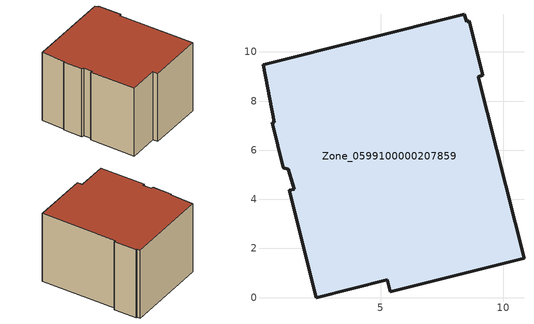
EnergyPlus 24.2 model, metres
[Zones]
Zone_0599100000207859
 floor ground (C_G): 8.4,11.53 8.5,11.24 8.6,11.28 9.17,9.05 8.98,9 10.84,1.6 5.4,0.23 5.28,0.73 2.37,0 1.27,4.37 1.48,4.41 1.23,5.22 1.04,5.28 0.58,7.11 0.67,7.13 0.21,9.47 z0
 wall outside (C_F): 8.98,9 9.17,9.05 8.6,11.28 8.5,11.24 8.4,11.53 0.21,9.47 0.67,7.13 0.58,7.11 1.04,5.28 1.23,5.22 1.48,4.41 1.27,4.37 2.37,0 5.28,0.73 5.4,0.23 10.84,1.6 8.98,9 z0:7.22
 roof outside (C_R): 8.5,11.24 8.4,11.53 0.21,9.47 0.67,7.13 0.58,7.11 1.04,5.28 1.23,5.22 1.48,4.41 1.27,4.37 2.37,0 5.28,0.73 5.4,0.23 10.84,1.6 8.98,9 9.17,9.05 8.6,11.28 z7.22
[BUILDING]
Pand.0599100000207859: North Axis=0; Terrain=City; Loads Convergence Tolerance Value=0.04; Temperature Convergence Tolerance Value=0.4; Solar Distribution=FullExterior; Maximum Number of Warmup Days=25; Minimum Number of Warmup Days=1
[Site:Location]
Rotterdam.The.Hague.AP_ZH_NLD Design_Conditions: Latitude=51.96; Longitude=4.45; Time Zone=1; Elevation=-4.5
[SITE:GROUNDTEMPERATURE:BUILDINGSURFACE]
18, 18, 18, 18, 18, 18, 18, 18, 18, 18, 18, 18
[MATERIAL] Thermal Absorptance=0.9; Solar Absorptance=0.7; Visible Absorptance=0.7
Name | Roughness | Thickness | Conductivity | Density | Specific Heat
G.TC.1975-1991 | MediumSmooth | 0.15 | 0.288461 | 540 | 1210
F.TC.1975-1991 | Rough | 0.3 | 0.230769 | 1920 | 840
R.TC.1975-1991 | MediumRough | 0.2 | 0.153846 | 1500 | 1000
[CONSTRUCTION]
C_G: G.TC.1975-1991
C_F: F.TC.1975-1991
C_R: R.TC.1975-1991
[ZONE]
Zone_0599100000207859: Type=1; Multiplier=1; Ceiling Height=Autocalculate; Volume=Autocalculate; Floor Area=autocalculate; Part of Total Floor Area=Yes
[ZONEINFILTRATION:DESIGNFLOWRATE]
Infil_Zone_0599100000207859: Zone or ZoneList or Space or SpaceList=Zone_0599100000207859; Schedule=AlwaysOn; Design Flow Rate Calculation Method=Flow/Area; Flow Rate per Floor Area=0.003; Constant Term Coefficient=1; Temperature Term Coefficient=0; Velocity Term Coefficient=0; Velocity Squared Term Coefficient=0
[HVACTEMPLATE:ZONE:IDEALLOADSAIRSYSTEM]
Zone_0599100000207859: Maximum Heating Supply Air Temperature=50; Minimum Cooling Supply Air Temperature=13; Maximum Heating Supply Air Humidity Ratio=0.0156; Minimum Cooling Supply Air Humidity Ratio=0.0077; Heating Limit=NoLimit; Cooling Limit=NoLimit; Dehumidification Control Type=ConstantSensibleHeatRatio; Cooling Sensible Heat Ratio=0.7; Dehumidification Setpoint=60; Humidification Control Type=None; Humidification Setpoint=30; Outdoor Air Method=None; Outdoor Air Flow Rate per Person=0.00944; Outdoor Air Flow Rate per Zone Floor Area=0; Outdoor Air Flow Rate per Zone=0; Demand Controlled Ventilation Type=None; Outdoor Air Economizer Type=NoEconomizer; Heat Recovery Type=None; Sensible Heat Recovery Effectiveness=0.7; Latent Heat Recovery Effectiveness=0.65
[ZONECONTROL:THERMOSTAT]
ThermostatControl_Zone_0599100000207859: Zone or ZoneList=Zone_0599100000207859; Control Type Schedule=DualSetpointControlType; Control 1=Thermostat_Zone_0599100000207859; Temperature Difference Between Cutout And Setpoint=0
[THERMOSTATSETPOINT:DUALSETPOINT]
Thermostat_Zone_0599100000207859: Heating Setpoint Temperature Schedule=HeatingSetpoint_Zone_0599100000207859; Cooling Setpoint Temperature Schedule=CoolingSetpoint_Zone_0599100000207859
[SCHEDULE:COMPACT]
HeatingSetpoint_Zone_0599100000207859: Through: 12/31, For: AllDays, Until: 24:00, 21
CoolingSetpoint_Zone_0599100000207859: Through: 12/31, For: AllDays, Until: 24:00, 24
DualSetpointControlType: Through: 12/31, For: AllDays, Until: 24:00, 4
AlwaysOn: Through: 12/31, For: AllDays, Until: 24:00, 1
